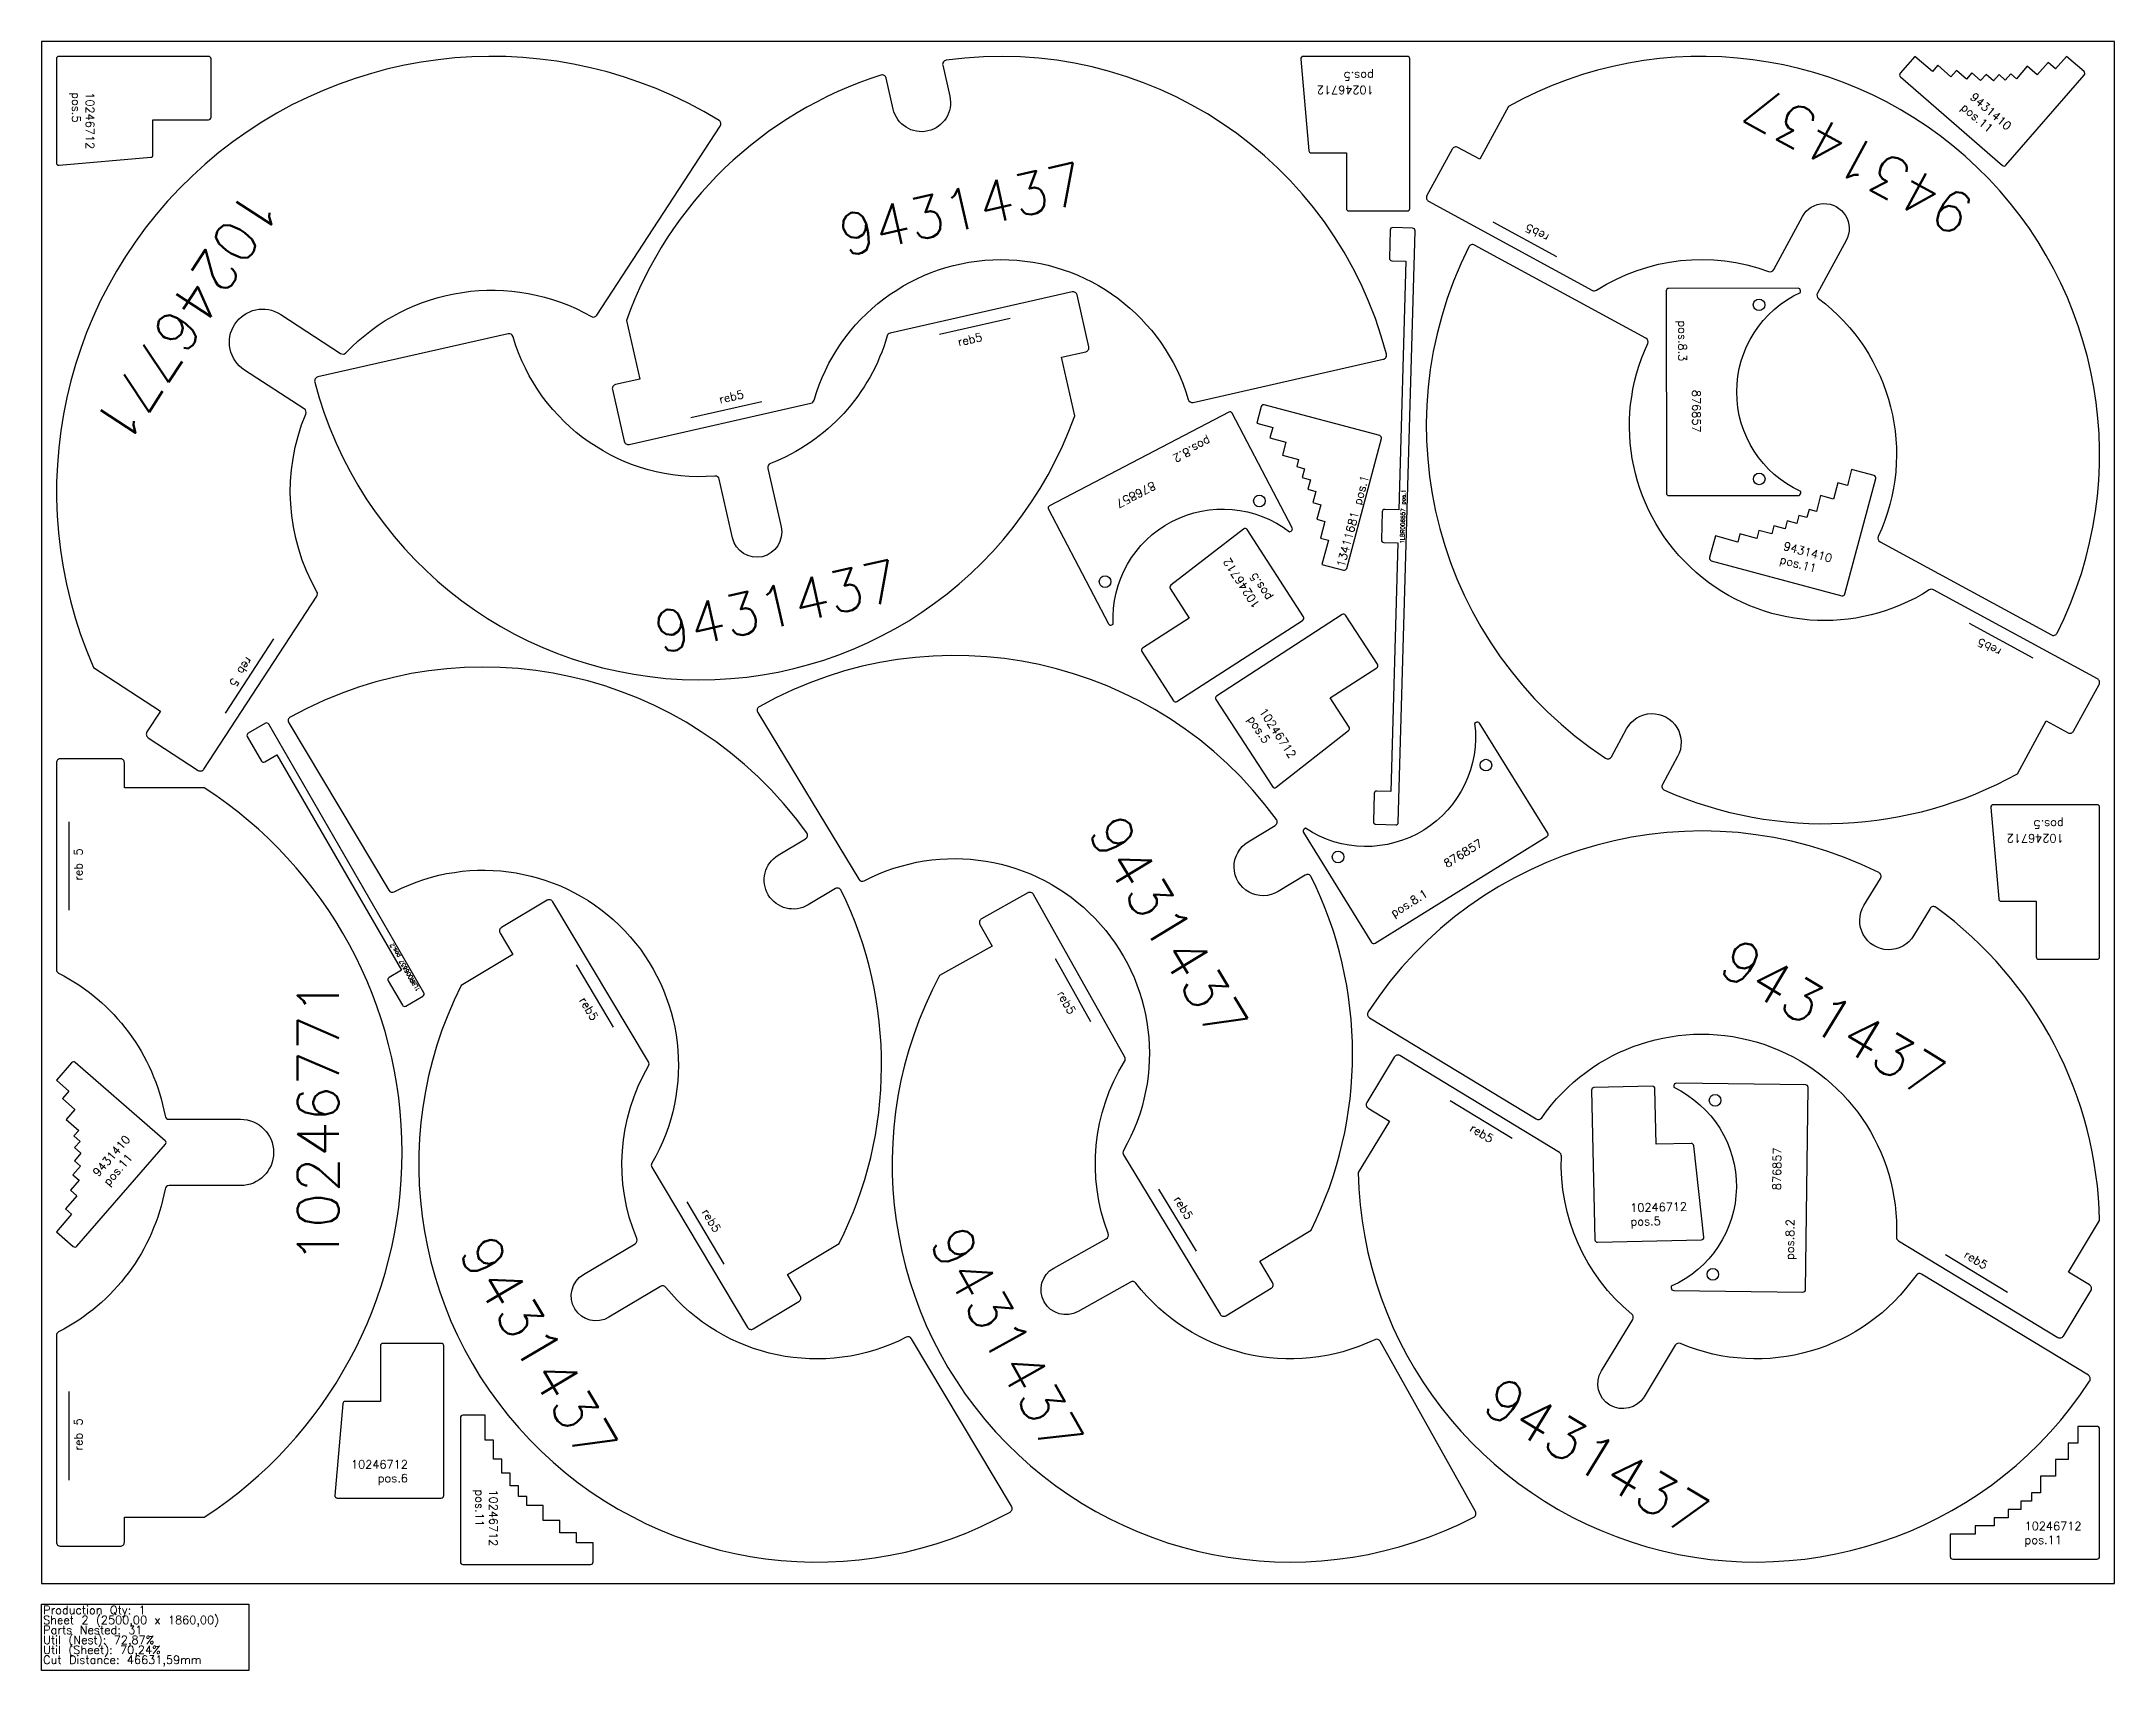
# Model space of a CAD drawing. Header units: millimetres. Extents: x 2625 to 5125, y -105 to 1860.
import ezdxf

# ---------------------------------------------------------------- set-up
doc = ezdxf.new("R2010")
doc.units = ezdxf.units.MM
for name, color, linetype in [('10246712', 7, 'Continuous'), ('10246771', 7, 'Continuous'), ('13411681', 7, 'Continuous'), ('1LBR006657', 7, 'Continuous'), ('876857', 7, 'Continuous'), ('9431410', 7, 'Continuous'), ('9431437', 7, 'Continuous'), ('Rebaixo', 7, 'Continuous'), ('sheet', 24, 'Continuous'), ('Stats', 7, 'Continuous'), ('Texto', 7, 'Continuous')]:
    doc.layers.add(name, color=color, linetype=linetype)
doc.styles.get("Standard").update_dxf_attribs({"font": 'txt.shx'})

msp = doc.modelspace()

# ---------------------------------------------------------------- linework, layer by layer
at = {"color": 2}
for points in [[(2759.5, 1765.5), (2826.5, 1765.5, 0.414214), (2829.5, 1768.5), (2829.5, 1839, 0.414214), (2826.5, 1842), (2646, 1842, 0.414214), (2643, 1839), (2643, 1713.6, 0.439853), (2646.3, 1710.7), (2756.8, 1720.3, 0.389031), (2759.5, 1723.3)], [(4198.6, 1725.5), (4198.6, 1658.5, 0.414214), (4201.6, 1655.5), (4272.1, 1655.5, 0.414214), (4275.1, 1658.5), (4275.1, 1839, 0.414214), (4272.1, 1842), (4146.7, 1842, 0.439853), (4143.7, 1838.7), (4153.3, 1728.2, 0.389031), (4156.3, 1725.5)], [(4009.1, 1164.5), (3952.8, 1128.2, 0.414214), (3951.9, 1124), (3990.1, 1064.8, 0.414214), (3994.3, 1063.9), (4145.9, 1161.7, 0.414214), (4146.8, 1165.8), (4078.9, 1271.2, 0.439853), (4074.5, 1271.9), (3986.9, 1204, 0.389031), (3986.2, 1200)], [(4179, 1068.1), (4235.2, 1104.6, 0.414214), (4236.1, 1108.7), (4197.7, 1167.9, 0.414214), (4193.5, 1168.7), (4042.1, 1070.4, 0.414214), (4041.3, 1066.3), (4109.5, 961.2, 0.439853), (4113.9, 960.4), (4201.3, 1028.7, 0.389031), (4202, 1032.7)], [(5030.5, 822.9), (5030.5, 755.9, 0.414214), (5033.5, 752.9), (5104, 752.9, 0.414214), (5107, 755.9), (5107, 936.4, 0.414214), (5104, 939.4), (4978.6, 939.4, 0.439853), (4975.7, 936.2), (4985.3, 825.7, 0.389031), (4988.3, 822.9)], [(4572.3, 529.8), (4570.8, 596.8, 0.414214), (4567.7, 599.7), (4497.2, 598.1, 0.414214), (4494.3, 595), (4498.4, 414.5, 0.414214), (4501.5, 411.6), (4626.8, 414.5, 0.439853), (4629.8, 417.8), (4617.6, 528.1, 0.389031), (4614.6, 530.7)], [(3033.7, 219.6), (2991.4, 219.6, 0.389031), (2988.4, 216.8), (2978.8, 106.3, 0.439853), (2981.8, 103.1), (3107.2, 103.1, 0.414214), (3110.2, 106.1), (3110.2, 286.6, 0.414214), (3107.2, 289.6), (3036.7, 289.6, 0.414214), (3033.7, 286.6)]]:
    msp.add_lwpolyline(points, format="xyb", close=True, dxfattribs=at)
at = {"layer": '10246712', "color": 2}
for points in [[(3160.2, 203), (3133.2, 203, 0.414214), (3130.2, 200), (3130.2, 26, 0.414214), (3133.2, 23), (3287.2, 23, 0.414214), (3290.2, 26), (3290.2, 49), (3270.2, 49), (3270.2, 61), (3250.2, 61), (3250.2, 76), (3230.2, 76), (3230.2, 94), (3210.2, 94), (3210.2, 105), (3200.2, 105), (3200.2, 118), (3190.2, 118), (3190.2, 133), (3180.2, 133), (3180.2, 150), (3170.2, 150), (3170.2, 173), (3160.2, 173)], [(4926.9, 59.4), (4926.9, 32.4, 0.414214), (4929.9, 29.4), (5103.9, 29.4, 0.414214), (5106.9, 32.4), (5106.9, 186.4, 0.414214), (5103.9, 189.4), (5080.9, 189.4), (5080.9, 169.4), (5068.9, 169.4), (5068.9, 149.4), (5053.9, 149.4), (5053.9, 129.4), (5035.9, 129.4), (5035.9, 109.4), (5024.9, 109.4), (5024.9, 99.4), (5011.9, 99.4), (5011.9, 89.4), (4996.9, 89.4), (4996.9, 79.4), (4979.9, 79.4), (4979.9, 69.4), (4956.9, 69.4), (4956.9, 59.4)]]:
    msp.add_lwpolyline(points, format="xyb", close=True, dxfattribs=at)
at = {"layer": '10246771', "color": 2}
for points in [[(2942, 1416.7), (2869.8, 1463.7, -0.999997), (2913.5, 1530.7), (2985.7, 1483.7, 0.361727), (2992, 1484.4, -0.344709), (3288.3, 1528.2, 0.396596), (3294.9, 1529.8), (3443.6, 1757.8, 0.422689), (3442.1, 1764.8, 0.735154), (2687.9, 1104.9), (2768.6, 1052.2), (2752.2, 1027.1, 0.414214), (2753.7, 1020.1), (2814, 980.8, 0.414214), (2820.9, 982.3), (2957, 1191, 0.281528), (2957.2, 1196.3, -0.232888), (2943.8, 1410.6, 0.361727)], [(2865, 479.9), (2778.9, 479.9, 0.361727), (2774, 475.8, -0.232888), (2645.7, 303.6, 0.281528), (2643, 299.1), (2643, 49.9, 0.414214), (2648, 44.9), (2720, 44.9, 0.414214), (2725, 49.9), (2725, 79.9), (2821.4, 79.9, 0.542273), (2821.4, 959.9), (2725, 959.9), (2725, 989.9, 0.414214), (2720, 994.9), (2648, 994.9, 0.414214), (2643, 989.9), (2643, 740.7, 0.281528), (2645.7, 736.2, -0.232888), (2774, 564, 0.361727), (2778.9, 559.9), (2865, 559.9, -0.999998)]]:
    msp.add_lwpolyline(points, format="xyb", close=True, dxfattribs=at)
at = {"layer": '13411681', "color": 2}
msp.add_lwpolyline([(4195.3, 1222.3, 0.414214), (4199, 1224.4), (4240.9, 1380.9, 0.414214), (4238.8, 1384.6), (4099.7, 1421.8, 0.414214), (4096, 1419.7), (4090.6, 1399.4), (4109.9, 1394.3), (4106.5, 1381.7), (4125.8, 1376.5), (4121.7, 1361.1), (4141, 1355.9), (4138.7, 1347.2), (4148.3, 1344.6), (4145.5, 1334), (4155.2, 1331.4), (4152, 1319.8), (4161.7, 1317.2), (4158.1, 1303.7), (4167.7, 1301.1), (4163.1, 1283.7), (4172.7, 1281.1), (4167.3, 1260.9), (4177, 1258.3), (4169.2, 1229.3)], format="xyb", close=True, dxfattribs=at)
at = {"layer": '1LBR006657', "color": 2}
for points in [[(4235.3, 955.7, 0.414214), (4232.2, 952.8), (4231.2, 918.8, 0.414214), (4234.1, 915.7), (4258.1, 915.1, 0.414214), (4261.2, 918), (4281.5, 1631.7, 0.414214), (4278.5, 1634.8), (4254.5, 1635.5, 0.414214), (4251.5, 1632.5), (4250.5, 1598.6, 0.414214), (4253.4, 1595.5), (4270.4, 1595), (4261.9, 1295.1), (4244.9, 1295.6, 0.414214), (4241.8, 1292.7), (4240.9, 1258.7, 0.414214), (4243.8, 1255.6), (4260.8, 1255.1), (4252.3, 955.3)], [(3043.2, 727), (3060.2, 697.6, 0.414214), (3064.3, 696.5), (3085, 708.5, 0.414214), (3086.1, 712.6), (2899.1, 1036.5, 0.414214), (2895, 1037.6), (2874.3, 1025.6, 0.414214), (2873.2, 1021.5), (2890.2, 992, 0.414214), (2894.3, 990.9), (2909, 999.4), (3059, 739.6), (3044.3, 731.1, 0.414214)]]:
    msp.add_lwpolyline(points, format="xyb", close=True, dxfattribs=at)
at = {"layer": '876857', "color": 2}
for points in [[(4746.3, 1557.3), (4746.3, 1559.3, 0.414214), (4743.3, 1562.3), (4587.3, 1562.2, 0.414214), (4584.3, 1559.2), (4584.5, 1315.2, 0.414214), (4587.5, 1312.2), (4743.5, 1312.3, 0.414214), (4746.5, 1315.3), (4746.5, 1317.3, -0.641689)], [(4130.2, 1268.4), (4131.9, 1269.3, 0.414214), (4133.2, 1273.3), (4060.9, 1411.6, 0.414214), (4056.9, 1412.9), (3840.7, 1299.8, 0.414214), (3839.4, 1295.8), (3911.7, 1157.5, 0.414214), (3915.7, 1156.3), (3917.5, 1157.2, -0.641689)], [(4149.4, 910.9), (4147.7, 909.9, 0.414214), (4146.8, 905.7), (4229.1, 773.2, 0.414214), (4233.2, 772.2), (4440.5, 900.9, 0.414214), (4441.5, 905), (4359.2, 1037.6, 0.414214), (4355, 1038.5), (4353.3, 1037.5, -0.641689)], [(4590.4, 358.5), (4590.4, 356.5, 0.414214), (4593.4, 353.5), (4749.3, 351.5, 0.414214), (4752.4, 354.4), (4755.5, 598.4, 0.414214), (4752.6, 601.4), (4596.6, 603.4, 0.414214), (4593.5, 600.5), (4593.5, 598.5, -0.641689)]]:
    msp.add_lwpolyline(points, format="xyb", close=True, dxfattribs=at)
for centre in [(4696.3, 1542.3), (4696.5, 1332.3), (4093.7, 1305.7), (3907.6, 1208.4), (4367, 987.1), (4188.6, 876.3), (4643.3, 582.8), (4640.6, 372.9)]:
    msp.add_circle(centre, 7, dxfattribs=at)
at = {"layer": '9431410', "color": 2}
for points in [[(4884.2, 1842), (4866.5, 1821.6, 0.414214), (4866.8, 1817.4), (4989.8, 1710.4, 0.414214), (4994, 1710.7), (5088.5, 1819.4, 0.414214), (5088.2, 1823.6), (5067.1, 1842), (5053.9, 1826.9), (5044.9, 1834.8), (5031.7, 1819.7), (5019.7, 1830.2), (5006.6, 1815.1), (4999.8, 1821), (4993.2, 1813.5), (4985.7, 1820), (4979.1, 1812.5), (4970, 1820.3), (4963.5, 1812.8), (4952.9, 1822), (4946.3, 1814.4), (4934.3, 1824.9), (4927.7, 1817.4), (4911.9, 1831.2), (4905.3, 1823.6)], [(4643.6, 1263.5), (4636.6, 1237.4, 0.414214), (4638.7, 1233.7), (4796.2, 1191.5, 0.414214), (4799.8, 1193.7), (4837.1, 1332.8, 0.414214), (4835, 1336.4), (4807.9, 1343.7), (4802.8, 1324.4), (4791.2, 1327.5), (4786, 1308.1), (4770.5, 1312.3), (4765.4, 1293), (4756.7, 1295.3), (4754.1, 1285.6), (4744.4, 1288.2), (4741.8, 1278.6), (4730.3, 1281.7), (4727.7, 1272), (4714.1, 1275.6), (4711.6, 1266), (4696.1, 1270.1), (4693.5, 1260.5), (4673.2, 1265.9), (4670.6, 1256.2)], [(2643, 424.2), (2663.4, 406.5, 0.414214), (2667.6, 406.8), (2774.6, 529.8, 0.414214), (2774.3, 534), (2665.6, 628.5, 0.414214), (2661.4, 628.2), (2643, 607.1), (2658.1, 593.9), (2650.2, 584.9), (2665.3, 571.8), (2654.8, 559.7), (2669.9, 546.6), (2664, 539.8), (2671.5, 533.2), (2665, 525.7), (2672.5, 519.1), (2664.7, 510), (2672.2, 503.5), (2663, 492.9), (2670.6, 486.4), (2660.1, 474.3), (2667.6, 467.7), (2653.8, 451.9), (2661.4, 445.3)]]:
    msp.add_lwpolyline(points, format="xyb", close=True, dxfattribs=at)
at = {"layer": '9431437', "color": 2}
for points in [[(3346.6, 1452.8), (3317.3, 1446.1, 0.414214), (3313.5, 1440.2), (3327.7, 1377.8, 0.414214), (3333.7, 1374), (3553, 1423.7, 0.273084), (3556.7, 1427.2, -0.75023), (4007.9, 1428.1, 0.396012), (4013.8, 1424.6), (4243.2, 1476.6, 0.423495), (4247, 1482.8, 0.380662), (3716.1, 1837.3, 0.439129), (3711.9, 1831.3), (3720.4, 1793.9, -0.999999), (3652.1, 1778.4), (3643.6, 1815.8, 0.439129), (3637.3, 1819.4, 0.234123), (3330.5, 1523.6)], [(4707.9, 1582.6, 0.371968), (4714, 1584.9), (4748.6, 1648.7, -1.000004), (4801.4, 1620), (4766.7, 1556.3, 0.371968), (4768.1, 1549.9, -0.354271), (4840.1, 1262.9, 0.396012), (4842.2, 1256.4), (5048.9, 1144.1, 0.423495), (5055.7, 1146.2, 0.73813), (4394.1, 1781.7), (4359.5, 1717.9), (4333.1, 1732.2, 0.414214), (4326.3, 1730.2), (4295.8, 1674, 0.414214), (4297.8, 1667.2), (4495.4, 1559.8, 0.273084), (4500.4, 1560, -0.234139)], [(5042.6, 1040.5), (5068.9, 1026.2, 0.414214), (5075.7, 1028.2), (5106.3, 1084.4, 0.414214), (5104.3, 1091.2), (4906.7, 1198.6, 0.273084), (4901.6, 1198.4, -0.75023), (4562, 1495.5, 0.396012), (4559.8, 1502), (4353.2, 1614.4, 0.423495), (4346.3, 1612.2, 0.380662), (4511.2, 995.5, 0.439129), (4518.3, 997.3), (4536.6, 1031, -1.000002), (4598.1, 997.5), (4579.8, 963.9, 0.439129), (4582.2, 956.9, 0.234123), (5007.9, 976.7)], [(3504, 1350.9, 0.371968), (3500.9, 1345.1), (3516.9, 1274.4, -0.999997), (3458.4, 1261.1), (3442.4, 1331.9, 0.371968), (3437.1, 1335.7, -0.354271), (3193.7, 1503.9, 0.396012), (3187.8, 1507.3), (2958.3, 1455.3, 0.423495), (2954.6, 1449.2, 0.73813), (3871.1, 1408.3), (3855, 1479.2), (3884.3, 1485.8, 0.414214), (3888.1, 1491.8), (3873.9, 1554.2, 0.414214), (3867.9, 1558), (3648.6, 1508.3, 0.273084), (3644.9, 1504.8, -0.234139)], [(3524.6, 372.6), (3587, 409.9, 0.234123), (3589.4, 836, 0.439129), (3582.4, 838.1), (3549.5, 818.5, -0.999996), (3513.6, 878.5), (3546.5, 898.2, 0.439129), (3548, 905.4, 0.380662), (2925.1, 1045, 0.423495), (2923.2, 1038.1), (3043.8, 836.2, 0.396012), (3050.4, 834.3, -0.75023), (3361.1, 507, 0.273084), (3361.1, 502), (3476.5, 308.9, 0.414214), (3483.3, 307.2), (3538.3, 340, 0.414214), (3540, 346.9)], [(4094.1, 388.7), (4156.3, 426.3, 0.234123), (4156.2, 852.5, 0.439129), (4149.1, 854.5), (4116.4, 834.7, -1.000002), (4080.1, 894.6), (4112.9, 914.4, 0.439129), (4114.3, 921.6, 0.380662), (3490.6, 1057.6, 0.423495), (3488.8, 1050.6), (3610.6, 849.4, 0.396012), (3617.2, 847.6, -0.75023), (3929.8, 522.2, 0.273084), (3929.9, 517.1), (4046.4, 324.7, 0.414214), (4053.2, 323), (4108, 356.2, 0.414214), (4109.7, 363)], [(5069.3, 375.7), (5107, 437.8, 0.234123), (4909.8, 815.5, 0.439129), (4902.5, 814.1), (4882.7, 781.3, -1.000002), (4822.8, 817.7), (4842.7, 850.4, 0.439129), (4840.6, 857.5, 0.380662), (4224.8, 689.4, 0.423495), (4226.4, 682.4), (4427.5, 560.4, 0.396012), (4434.2, 561.8, -0.75023), (4861.9, 418, 0.273084), (4864.3, 413.5), (5056.6, 296.9, 0.414214), (5063.4, 298.5), (5096.6, 353.2, 0.414214), (5095, 360.1)], [(3911.3, 422.1, -0.234139), (3931.2, 629.8, 0.273084), (3931.3, 634.9), (3821.3, 831, 0.414214), (3814.5, 833), (3758.7, 801.7, 0.414214), (3756.8, 794.9), (3771.4, 768.7), (3708.1, 733.2, 0.73813), (4352.3, 80, 0.423495), (4354.3, 86.9), (4239.3, 292.1, 0.396012), (4232.8, 294.1, -0.354271), (3944.8, 362.3, 0.371968), (3938.4, 363.6), (3875.1, 328.1, -0.999999), (3845.8, 380.5), (3909.1, 415.9, 0.371968)], [(3342.9, 416, -0.234139), (3357, 624.2, 0.273084), (3357, 629.3), (3241.6, 822.3, 0.414214), (3234.8, 824.1), (3179.8, 791.2, 0.414214), (3178.1, 784.4), (3193.5, 758.6), (3131.1, 721.4, 0.73813), (3793.1, 86.2, 0.423495), (3794.9, 93.1), (3674.3, 295.1, 0.396012), (3667.7, 297, -0.354271), (3378, 357.2, 0.371968), (3371.6, 358.3), (3309.3, 321.1, -0.999997), (3278.5, 372.6), (3340.8, 409.8, 0.371968)], [(4542.8, 324.9, -0.234139), (4457.9, 515.5, 0.273084), (4455.5, 520), (4263.2, 636.7, 0.414214), (4256.4, 635), (4223.2, 580.3, 0.414214), (4224.9, 573.4), (4250.5, 557.8), (4212.8, 495.7, 0.73813), (5095, 244.1, 0.423495), (5093.4, 251.1), (4892.3, 373.1, 0.396012), (4885.6, 371.7, -0.354271), (4601.4, 289.4, 0.371968), (4595.2, 287.4), (4557.6, 225.3, -0.999997), (4506.3, 256.4), (4543.9, 318.5, 0.371968)]]:
    msp.add_lwpolyline(points, format="xyb", close=True, dxfattribs=at)
at = {"layer": 'Rebaixo', "color": 2}
for p, q in [((4375.1, 1642.3), (4452, 1600.5)), ((3793.3, 1525.7), (3708, 1506.4)), ((3408.2, 1406.3), (3493.6, 1425.6)), ((5026.9, 1116.2), (4950.1, 1157.9)), ((2847.1, 1049.9), (2905.4, 1139.4)), ((2658, 918.9), (2658, 812.2)), ((3847.3, 754), (3890.1, 677.7)), ((3269.7, 746.1), (3314.6, 671)), ((4323.8, 582.4), (4398.5, 537)), ((4017.8, 400.8), (3972.5, 475.6)), ((3448.4, 385.2), (3403.5, 460.3)), ((4996.1, 351.1), (4921.3, 396.5)), ((2658, 231.5), (2658, 124.7))]:
    msp.add_line(p, q, dxfattribs=at)
at = {"layer": 'sheet', "color": 7}
msp.add_lwpolyline([(2625, 0), (5125, 0), (5125, 1860), (2625, 1860)], close=True, dxfattribs=at)
at = {"layer": 'Stats', "color": 151}
msp.add_lwpolyline([(2625, -25), (2875, -25), (2875, -105), (2625, -105), (2625, -25)], close=True, dxfattribs=at)

# ---------------------------------------------------------------- texts
at = {"layer": 'Rebaixo', "color": 2, "char_height": 10}
for s, insert, width, attachment_point, rotation in [('reb5', (4444, 1626.3), 39.618, 7, 151.4783), ('reb5', (3731.1, 1492.3), 39.618, 7, 12.7738), ('reb5', (3470.5, 1439.7), 39.618, 3, 12.7749), ('reb5', (4958.1, 1132.1), 39.618, 3, 151.4783), ('reb 5', (2872.3, 1118.5), 39.275, 7, 236.8915), ('reb 5', (2674.4, 847.7), 39.275, 7, 90), ('reb5', (3288.5, 677.9), 39.618, 9, 300.8562), ('reb5', (3864.2, 685.4), 39.618, 9, 299.2764), ('reb5', (4372.2, 531), 39.618, 9, 328.7522), ('reb5', (3429.6, 453.3), 39.618, 1, 300.8544), ('reb5', (3998.7, 468.8), 39.618, 1, 301.193), ('reb5', (4947.6, 402.6), 39.618, 1, 328.7522), ('reb 5', (2674.4, 160.3), 39.275, 7, 90)]:
    msp.add_mtext(s, dxfattribs=dict(at, insert=insert, width=width, attachment_point=attachment_point, rotation=rotation))
at = {"layer": 'Stats', "color": 60}
for s, p in [('Sheet 2 (2500,00 x 1860,00)', (2627, -49)), ('Production Qty: 1', (2627, -37)), ('Parts Nested: 31', (2627, -61)), ('Util (Nest): 72,87%', (2627, -73)), ('Util (Sheet): 70,24%', (2627, -85)), ('Cut Distance: 46631,59mm', (2627, -97))]:
    msp.add_text(s, height=10, dxfattribs=at).set_placement(p)
at = {"layer": 'Texto', "color": 2, "attachment_point": 1}
for s, insert, char_height, width, rotation in [('10246712 pos.5', (4231.7, 1796.4), 10, 55.113, 180), ('10246712 pos.5', (2688.6, 1798.7), 10, 55.113, 270), ('9431437', (4935.8, 1623.2), 50, 338.768, 151.4783), ('9431410 pos.11', (4956.5, 1799.1), 10, 84.516, 318.9909), ('9431437', (3582.3, 1648.9), 50, 338.768, 12.7749), ('10246771', (2915.1, 1658.9), 50, 349.646, 236.8915), ('{\\W9.401938; }876857 pos.8.3', (4625.7, 1523.5), 10, 168.106, 270.0412), ('{\\W9.415119; }876857 pos.8.2', (4044.4, 1359.7), 10, 168.106, 207.5998), ('13411681 pos.1', (4186.6, 1227.7), 10, 108.14, 75), ('1LBR006657 pos.1', (4263.4, 1254.3), 5, 106.955, 88.3766), ('9431410 pos.11', (4727.5, 1256.6), 10, 84.516, 345), ('9431437', (3359.5, 1170), 50, 338.768, 12.7738), ('10246712 pos.5', (4086.6, 1175), 10, 55.113, 122.8162), ('10246712 pos.5', (4101.5, 1057.3), 10, 55.113, 303), ('9431437', (3927.4, 932.6), 50, 338.768, 301.193), ('10246712 pos.5', (5063.7, 893.8), 10, 55.113, 180), ('{\\W9.65062; }876857 pos.8.1', (4241.7, 826.1), 10, 168.106, 31.83), ('1LBR006657 pos.2', (3077.4, 713.6), 5, 106.955, 120), ('9431437', (4669.9, 780.7), 50, 338.768, 328.7522), ('10246771', (2933.7, 385.8), 50, 349.646, 90), ('9431410 pos.11', (2685.9, 496.5), 10, 84.516, 48.9909), ('{\\W9.415119; }876857 pos.8.2', (4711.5, 390.6), 10, 168.106, 89.2621), ('10246712 pos.5', (4540.8, 458.2), 10, 55.113, 1.3114), ('9431437', (3737.6, 436.4), 50, 338.768, 299.2764), ('9431437', (3168.8, 425.5), 50, 338.768, 300.8562), ('9431437', (4384.6, 251.9), 50, 338.768, 328.7522), ('10246712 pos.11', (3175.1, 113.4), 10, 55.113, 270)]:
    msp.add_mtext(s, dxfattribs=dict(at, insert=insert, char_height=char_height, width=width, rotation=rotation))
at = {"layer": 'Texto', "color": 2, "char_height": 10, "width": 55.113}
for s, insert, attachment_point in [('10246712 pos.6', (3066.9, 148.7), 3), ('10246712 pos.11', (5016.5, 74.3), 1)]:
    msp.add_mtext(s, dxfattribs=dict(at, insert=insert, attachment_point=attachment_point))

doc.saveas('drawing.dxf')
